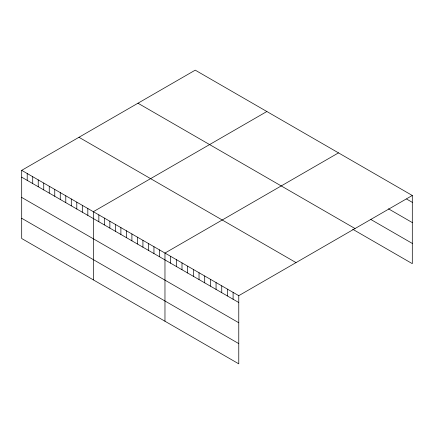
<?xml version="1.0" encoding="UTF-8"?>
<svg xmlns="http://www.w3.org/2000/svg" width="434" height="434" viewBox="0 0 434 434"><rect width="100%" height="100%" fill="white"/><g stroke="black" fill="none" stroke-linecap="round" stroke-linejoin="round"><path stroke-width="0.65" d="M21.7 170.345L238.771 295.668L238.771 363.844L21.7 238.516L21.7 170.345L195.229 70.156L412.3 195.484L412.3 263.655L352.69 229.239M266.861 111.516L93.332 211.7L93.332 279.876M338.493 152.871L164.969 253.055L164.969 321.231M238.771 295.668L412.3 195.484M406.62 199.06L412.3 202.336M388.457 208.808L412.3 222.571M370.858 219.495L412.3 243.42M137.963 103.216L355.034 228.544M78.966 137.28L296.037 262.608M21.7 177.197L238.771 302.525M21.7 197.432L238.771 322.76M21.7 218.28L238.771 343.609M233.096 292.391L233.096 299.248M227.416 289.115L227.416 295.966M221.741 285.832L221.741 292.69M216.061 282.556L216.061 289.413M210.387 279.279L210.387 286.136M204.707 276.002L204.707 282.859M199.032 272.726L199.032 279.577M193.352 269.443L193.352 276.301M187.678 266.167L187.678 273.024M181.998 262.89L181.998 269.747M176.323 259.613L176.323 266.471M170.643 256.337L170.643 263.188M159.457 249.876L159.457 256.733M153.945 246.696L153.945 253.548M148.439 243.512L148.439 250.369M142.927 240.333L142.927 247.19M137.415 237.148L137.415 244.006M131.903 233.969L131.903 240.827M126.397 230.79L126.397 237.642M120.885 227.606L120.885 234.463M115.373 224.427L115.373 231.279M109.867 221.242L109.867 228.1M104.355 218.063L104.355 224.921M98.843 214.879L98.843 221.736M87.825 208.521L87.825 215.373M82.314 205.336L82.314 212.193M76.802 202.157L76.802 209.014M71.29 198.973L71.29 205.83M65.784 195.794L65.784 202.651M60.272 192.609L60.272 199.466M54.76 189.43L54.76 196.287M49.254 186.251L49.254 193.103M43.742 183.067L43.742 189.924M38.23 179.888L38.23 186.745M32.718 176.703L32.718 183.56M27.212 173.524L27.212 180.381"/></g></svg>
